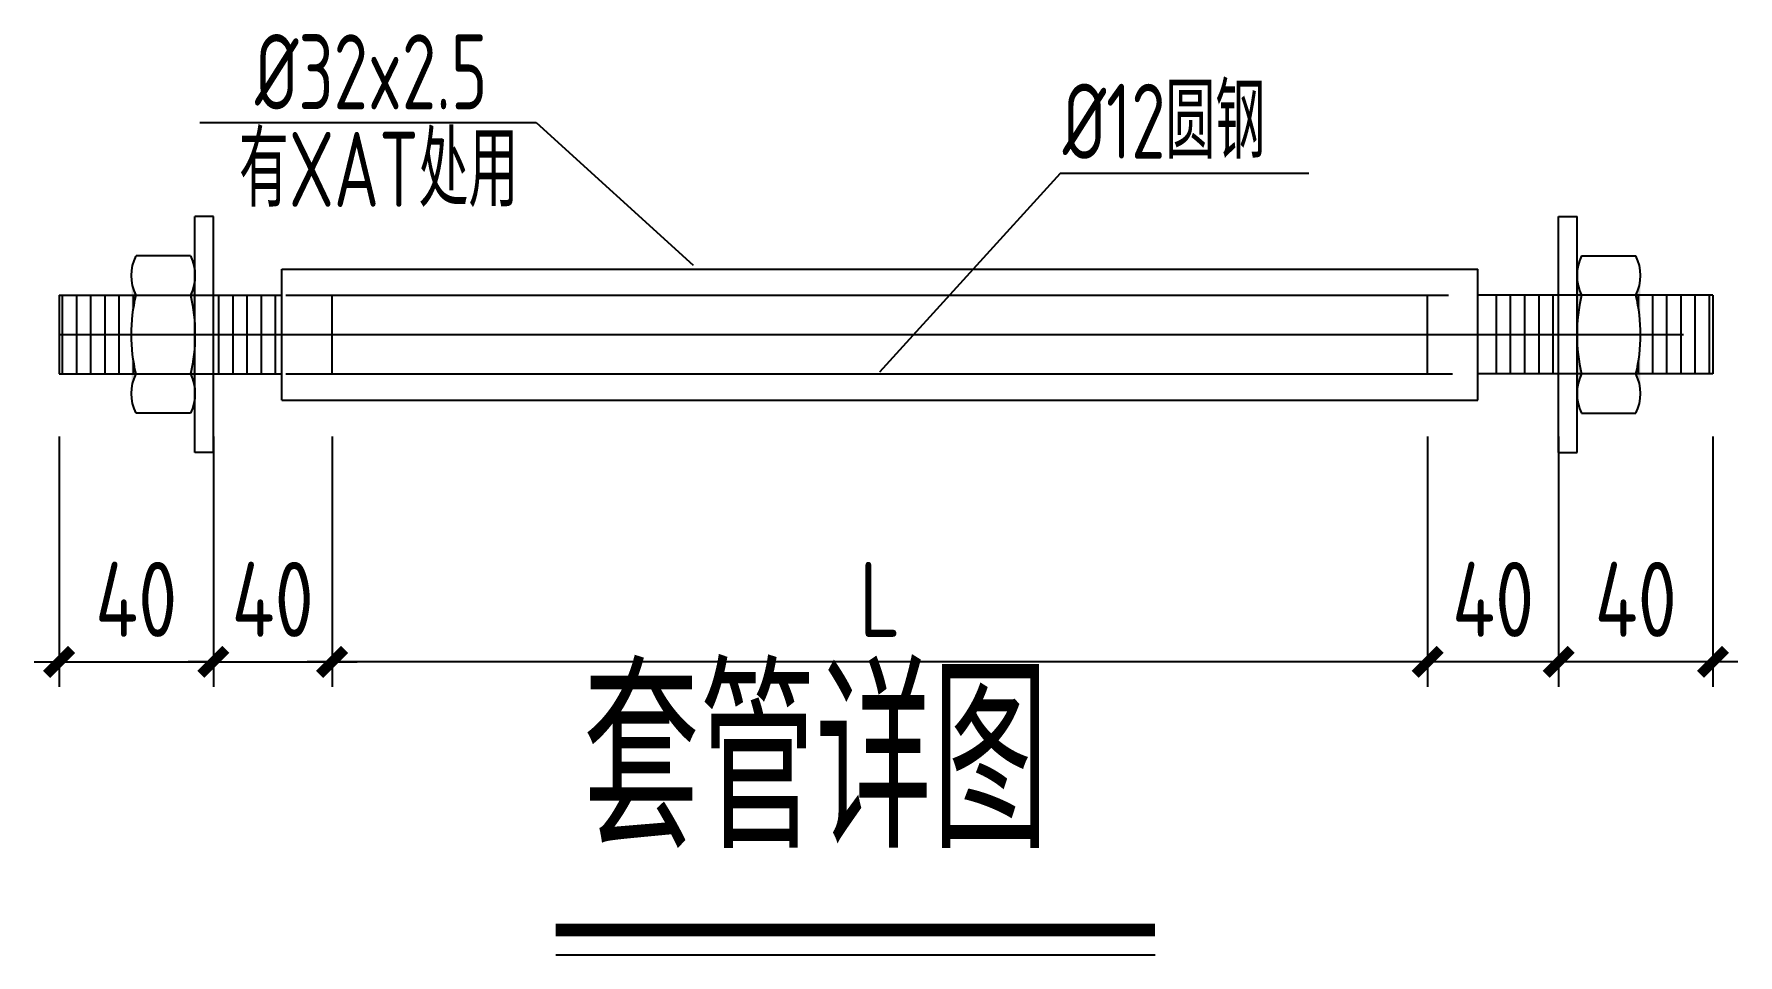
# Model space of a CAD drawing. Extents: x 180850 to 1399066, y 48356 to 327880.
# Drawn here: x 1139671 to 1149892, y 153622 to 159147 of the extents above; entities that cross this region are included whole.
import ezdxf
from ezdxf.enums import TextEntityAlignment as Align

# ---------------------------------------------------------------- set-up
doc = ezdxf.new("R2010")
doc.units = 0
doc.header["$LTSCALE"] = 1000
doc.linetypes.add('ACAD_ISO04W100', pattern=[30.5, 24, -3, 0.5, -3])
for name, color, linetype in [('DIM', 146, 'Continuous'), ('NUM', 7, 'Continuous'), ('PZ', 202, 'Continuous'), ('THIN', 7, 'Continuous'), ('引出线', 3, 'Continuous'), ('轴线', 8, 'ACAD_ISO04W100')]:
    doc.layers.add(name, color=color, linetype=linetype)
doc.styles.add('TSSD_Dimension', font='Tssdeng.shx', dxfattribs={"width": 0.8, "bigfont": 'hztxt.shx'})
doc.styles.add('标准字体', font='tssdeng.shx', dxfattribs={"width": 0.699999988079071, "bigfont": 'tssdchn.shx'})
doc.dimstyles.new('TSSD_15_150', dxfattribs={"dimtxt": 450, "dimasz": 150, "dimexe": 150, "dimexo": 375, "dimgap": 150, "dimtad": 1, "dimdec": 0, "dimlfac": 0.1, "dimzin": 0, "dimdsep": 46, "dimtxsty": 'TSSD_Dimension', "dimblk": 'ARCHTICK', "dimblk1": 'ARCHTICK', "dimblk2": 'ARCHTICK', "dimcen": 0, "dimdle": 150, "dimclrt": 7, "dimadec": 0, "dimazin": 0, "dimtfac": 1, "dimtdec": 0, "dimtix": 1, "dimtmove": 2, "dimatfit": 3, "dimfxl": 1, "dimtolj": 1, "dimtzin": 0, "dimarcsym": 0})

# ---------------------------------------------------------------- blocks, each defined once
blk = doc.blocks.new('_ArchTick')
at = {"color": 0, "linetype": 'ByBlock', "const_width": 0.4}
blk.add_lwpolyline([(-0.5, -0.5), (0.5, 0.5)], dxfattribs=at)
blk = doc.blocks.new('*D523')
at = {"layer": 'Defpoints', "color": 0, "transparency": 16777216}
for p in [(1148030.797378426, 157108.1050184453), (1148816.849846191, 157108.1050184453), (1148030.797378426, 155380.5)]:
    blk.add_point(p, dxfattribs=at)
at = {"layer": 'DIM', "color": 0, "lineweight": -2, "transparency": 16777216}
for p, q in [((1148030.797378426, 156733.1050184453), (1148030.797378426, 155230.5)), ((1148816.849846191, 156733.1050184453), (1148816.849846191, 155230.5)), ((1148966.849846191, 155380.5), (1147880.797378426, 155380.5))]:
    blk.add_line(p, q, dxfattribs=at)
at = {"layer": 'DIM', "color": 0, "lineweight": -2, "transparency": 16777216, "xscale": 150, "yscale": 150, "zscale": 150, "rotation": 180}
blk.add_blockref('_ArchTick', (1148030.797378426, 155380.5), dxfattribs=at)
at = {"layer": 'DIM', "color": 0, "lineweight": -2, "transparency": 16777216, "xscale": 150, "yscale": 150, "zscale": 150}
blk.add_blockref('_ArchTick', (1148816.849846191, 155380.5), dxfattribs=at)
at = {"layer": 'DIM', "color": 7, "transparency": 16777216, "insert": (1148423.823612308, 155755.5), "char_height": 450, "attachment_point": 5, "style": 'TSSD_Dimension'}
blk.add_mtext('\\A1;40', dxfattribs=at)
blk = doc.blocks.new('*D524')
at = {"layer": 'Defpoints', "color": 0, "transparency": 16777216}
for p in [(1148816.849846191, 157108.1050184453), (1149742.175453168, 157108.1050184453), (1148816.849846191, 155380.5)]:
    blk.add_point(p, dxfattribs=at)
at = {"layer": 'DIM', "color": 0, "lineweight": -2, "transparency": 16777216}
for p, q in [((1148816.849846191, 156733.1050184453), (1148816.849846191, 155230.5)), ((1149742.175453168, 156733.1050184453), (1149742.175453168, 155230.5)), ((1149892.175453168, 155380.5), (1148666.849846191, 155380.5))]:
    blk.add_line(p, q, dxfattribs=at)
at = {"layer": 'DIM', "color": 0, "lineweight": -2, "transparency": 16777216, "xscale": 150, "yscale": 150, "zscale": 150, "rotation": 180}
blk.add_blockref('_ArchTick', (1148816.849846191, 155380.5), dxfattribs=at)
at = {"layer": 'DIM', "color": 0, "lineweight": -2, "transparency": 16777216, "xscale": 150, "yscale": 150, "zscale": 150}
blk.add_blockref('_ArchTick', (1149742.175453168, 155380.5), dxfattribs=at)
at = {"layer": 'DIM', "color": 7, "transparency": 16777216, "insert": (1149279.51264968, 155755.5), "char_height": 450, "attachment_point": 5, "style": 'TSSD_Dimension'}
blk.add_mtext('\\A1;40', dxfattribs=at)
blk = doc.blocks.new('*D525')
at = {"layer": 'Defpoints', "color": 0, "transparency": 16777216}
for p in [(1140746.750439096, 157108.1050184453), (1141459.202621574, 157108.1050184453), (1141459.202621574, 155380.5)]:
    blk.add_point(p, dxfattribs=at)
at = {"layer": 'DIM', "color": 0, "lineweight": -2, "transparency": 16777216}
for p, q in [((1140746.750439096, 156733.1050184453), (1140746.750439096, 155230.5)), ((1141459.202621574, 156733.1050184453), (1141459.202621574, 155230.5)), ((1140746.750439096, 155380.5), (1140596.750439096, 155380.5)), ((1140746.750439096, 155380.5), (1141459.202621574, 155380.5)), ((1141459.202621574, 155380.5), (1141609.202621574, 155380.5))]:
    blk.add_line(p, q, dxfattribs=at)
at = {"layer": 'DIM', "color": 0, "lineweight": -2, "transparency": 16777216, "xscale": 150, "yscale": 150, "zscale": 150}
blk.add_blockref('_ArchTick', (1140746.750439096, 155380.5), dxfattribs=at)
at = {"layer": 'DIM', "color": 0, "lineweight": -2, "transparency": 16777216, "xscale": 150, "yscale": 150, "zscale": 150, "rotation": 180}
blk.add_blockref('_ArchTick', (1141459.202621574, 155380.5), dxfattribs=at)
at = {"layer": 'DIM', "color": 7, "transparency": 16777216, "insert": (1141102.976530335, 155755.5), "char_height": 450, "attachment_point": 5, "style": 'TSSD_Dimension'}
blk.add_mtext('\\A1;40', dxfattribs=at)
blk = doc.blocks.new('*D526')
at = {"layer": 'Defpoints', "color": 0, "transparency": 16777216}
for p in [(1139821.42483212, 157108.1050184453), (1140746.750439096, 157108.1050184453), (1140746.750439096, 155380.5)]:
    blk.add_point(p, dxfattribs=at)
at = {"layer": 'DIM', "color": 0, "lineweight": -2, "transparency": 16777216}
for p, q in [((1139821.42483212, 156733.1050184453), (1139821.42483212, 155230.5)), ((1140746.750439096, 156733.1050184453), (1140746.750439096, 155230.5)), ((1139671.42483212, 155380.5), (1140896.750439096, 155380.5))]:
    blk.add_line(p, q, dxfattribs=at)
at = {"layer": 'DIM', "color": 0, "lineweight": -2, "transparency": 16777216, "xscale": 150, "yscale": 150, "zscale": 150, "rotation": 180}
blk.add_blockref('_ArchTick', (1139821.42483212, 155380.5), dxfattribs=at)
at = {"layer": 'DIM', "color": 0, "lineweight": -2, "transparency": 16777216, "xscale": 150, "yscale": 150, "zscale": 150}
blk.add_blockref('_ArchTick', (1140746.750439096, 155380.5), dxfattribs=at)
at = {"layer": 'DIM', "color": 7, "transparency": 16777216, "insert": (1140284.087635608, 155755.5), "char_height": 450, "attachment_point": 5, "style": 'TSSD_Dimension'}
blk.add_mtext('\\A1;40', dxfattribs=at)
blk = doc.blocks.new('*D527')
at = {"layer": 'Defpoints', "color": 0, "transparency": 16777216}
for p in [(1141459.202621574, 157108.1050184453), (1148030.797378426, 157108.1050184453), (1141459.202621574, 155380.5)]:
    blk.add_point(p, dxfattribs=at)
at = {"layer": 'DIM', "color": 0, "lineweight": -2, "transparency": 16777216}
for p, q in [((1141459.202621574, 156733.1050184453), (1141459.202621574, 155230.5)), ((1148030.797378426, 156733.1050184453), (1148030.797378426, 155230.5)), ((1148180.797378426, 155380.5), (1141309.202621574, 155380.5))]:
    blk.add_line(p, q, dxfattribs=at)
at = {"layer": 'DIM', "color": 0, "lineweight": -2, "transparency": 16777216, "xscale": 150, "yscale": 150, "zscale": 150, "rotation": 180}
blk.add_blockref('_ArchTick', (1141459.202621574, 155380.5), dxfattribs=at)
at = {"layer": 'DIM', "color": 0, "lineweight": -2, "transparency": 16777216, "xscale": 150, "yscale": 150, "zscale": 150}
blk.add_blockref('_ArchTick', (1148030.797378426, 155380.5), dxfattribs=at)
at = {"layer": 'DIM', "color": 7, "transparency": 16777216, "insert": (1144745, 155755.5), "char_height": 450, "attachment_point": 5, "style": 'TSSD_Dimension'}
blk.add_mtext('\\A1;L', dxfattribs=at)

msp = doc.modelspace()

# ---------------------------------------------------------------- hatches: boundary and pattern name
at = {"layer": 'PZ'}
h = msp.add_hatch(color=256, dxfattribs=at)
edge = h.paths.add_edge_path()
edge.add_line((1140282.873073213, 157580.0659035423), (1140256.054742261, 157580.0659035437))
edge.add_line((1140256.05474226, 157580.0659035444), (1140256.05474226, 157344.0854609956))
edge.add_ellipse((1141307.686035818, 157344.0854609949), major_axis=(-743.6156189813943, 743.6156189813939), ratio=0.9999999999994007, start_angle=32.03271566743501, end_angle=44.999999999931276, ccw=False)
edge = h.paths.add_edge_path()
edge.add_ellipse((1140529.019439752, 157698.0561248157), major_axis=(-193.0151886202572, 193.0151886202569), ratio=0.9999999999994958, start_angle=45.00000000021049, end_angle=70.61072225411408, ccw=False)
edge.add_line((1140256.05474226, 157698.0561248143), (1140256.05474226, 157580.0659035423))
edge.add_line((1140256.05474226, 157580.0659035437), (1140282.873073213, 157580.065903543))
h = msp.add_hatch(color=256, dxfattribs=at)
edge = h.paths.add_edge_path()
edge.add_line((1140609.807901627, 157580.0659035423), (1140636.626232578, 157580.0659035437))
edge.add_line((1140636.626232578, 157580.0659035444), (1140636.626232578, 157344.0854609956))
edge.add_ellipse((1139584.99493902, 157344.085460997), major_axis=(743.6156189811317, 743.6156189811317), ratio=0.9999999999993961, start_angle=314.9999999998929, end_angle=327.9672843323893)
edge = h.paths.add_edge_path()
edge.add_ellipse((1140363.661535088, 157698.0561248143), major_axis=(193.0151886199887, 193.0151886199886), ratio=0.9999999999995267, start_angle=289.3892777462248, end_angle=315.0000000001287)
edge.add_line((1140636.626232578, 157698.0561248143), (1140636.626232577, 157580.0659035423))
edge.add_line((1140636.626232576, 157580.0659035437), (1140609.807901626, 157580.065903543))
h = msp.add_hatch(color=256, dxfattribs=at)
edge = h.paths.add_edge_path()
edge.add_line((1148953.792383661, 157580.0659035423), (1148926.97405271, 157580.0659035437))
edge.add_line((1148926.974052709, 157580.0659035444), (1148926.974052709, 157344.0854609956))
edge.add_ellipse((1149978.605346267, 157344.085460997), major_axis=(-743.6156189811317, 743.6156189811317), ratio=0.9999999999993961, start_angle=32.03271566761072, end_angle=45.00000000010709, ccw=False)
edge = h.paths.add_edge_path()
edge.add_ellipse((1149199.9387502, 157698.0561248143), major_axis=(-193.0151886199887, 193.0151886199886), ratio=0.9999999999995267, start_angle=44.99999999987131, end_angle=70.61072225377518, ccw=False)
edge.add_line((1148926.974052709, 157698.0561248143), (1148926.97405271, 157580.0659035423))
edge.add_line((1148926.974052709, 157580.0659035437), (1148953.79238366, 157580.065903543))
h = msp.add_hatch(color=256, dxfattribs=at)
edge = h.paths.add_edge_path()
edge.add_line((1149280.727212073, 157580.0659035423), (1149307.545543025, 157580.0659035437))
edge.add_line((1149307.545543027, 157580.0659035444), (1149307.545543027, 157344.0854609956))
edge.add_ellipse((1148255.914249469, 157344.0854609949), major_axis=(743.6156189813943, 743.6156189813939), ratio=0.9999999999994007, start_angle=315.0000000000687, end_angle=327.967284332565)
edge = h.paths.add_edge_path()
edge.add_ellipse((1149034.580845535, 157698.0561248157), major_axis=(193.0151886202572, 193.0151886202569), ratio=0.9999999999994958, start_angle=289.3892777458859, end_angle=314.9999999997895)
edge.add_line((1149307.545543027, 157698.0561248143), (1149307.545543027, 157580.0659035423))
edge.add_line((1149307.545543027, 157580.0659035437), (1149280.727212074, 157580.065903543))
h = msp.add_hatch(dxfattribs=at)
h.set_pattern_fill('ANSI31', color=256, scale=26.84933035171876, angle=45, style=0)
h.set_pattern_definition([(90, (4821984.444697636, 2890460.325973852), (-85.24662386670705, 1.430819748107769e-14), [])])
edge = h.paths.add_edge_path()
edge.add_ellipse((1141307.686035818, 157344.0854609893), major_axis=(743.6156189820141, 743.6156189820147), ratio=0.9999999999999585, start_angle=122.03271566750391, end_angle=135.0000000001691, ccw=False)
edge.add_line((1140282.873073212, 157580.0659035346), (1139821.42483212, 157580.0659035346))
edge.add_line((1139821.424832121, 157580.0659035346), (1139821.424832121, 157344.0854609858))
edge.add_line((1139821.424832121, 157344.0854609858), (1140256.054742261, 157344.0854609858))
edge = h.paths.add_edge_path()
edge.add_ellipse((1141307.686035818, 157344.0854609893), major_axis=(743.6156189820141, 743.6156189820147), ratio=0.9999999999999585, start_angle=135.0000000001691, end_angle=147.967284332494, ccw=False)
edge.add_line((1140256.05474226, 157344.0854609865), (1139821.42483212, 157344.0854609858))
edge.add_line((1139821.424832121, 157344.0854609858), (1139821.424832121, 157108.1050184453))
edge.add_line((1139821.424832121, 157108.1050184453), (1140282.873073212, 157108.1050184453))
h.paths.add_polyline_path([(1140904.070734127, 157580.0659035346), (1140746.750439097, 157580.0659035346), (1140746.750439098, 157344.0854609865), (1140904.070734127, 157344.0854609865)])
h.paths.add_polyline_path([(1140904.070734127, 157344.0854609865), (1140746.750439098, 157344.0854609865), (1140746.750439098, 157108.1050184453), (1140904.070734129, 157108.1050184467)])
h.paths.add_polyline_path([(1141165.080536748, 157580.0659035346), (1140904.070734126, 157580.0659035346), (1140904.070734127, 157344.0854609865), (1141165.080536749, 157344.0854609865)])
h.paths.add_polyline_path([(1141165.080536749, 157344.0854609865), (1140904.070734127, 157344.0854609865), (1140904.070734127, 157108.1050184453), (1141165.080536748, 157108.1050184453)])
h = msp.add_hatch(dxfattribs=at)
h.set_pattern_fill('ANSI31', color=256, scale=26.84933035171876, angle=45, style=0)
h.set_pattern_definition([(90, (-2532420.844412343, 2890460.325973852), (85.24662386670701, 1.430819748107769e-14), [])])
edge = h.paths.add_edge_path()
edge.add_ellipse((1148255.914249469, 157344.0854609893), major_axis=(-743.6156189820141, 743.6156189820147), ratio=0.9999999999999585, start_angle=224.9999999998309, end_angle=237.9672843324961)
edge.add_line((1149280.727212074, 157580.0659035346), (1149742.175453166, 157580.0659035346))
edge.add_line((1149742.175453166, 157580.0659035346), (1149742.175453166, 157344.0854609858))
edge.add_line((1149742.175453166, 157344.0854609858), (1149307.545543026, 157344.0854609858))
edge = h.paths.add_edge_path()
edge.add_ellipse((1148255.914249469, 157344.0854609893), major_axis=(-743.6156189820141, 743.6156189820147), ratio=0.9999999999999585, start_angle=212.032715667506, end_angle=224.9999999998309)
edge.add_line((1149307.545543025, 157344.0854609865), (1149742.175453165, 157344.0854609858))
edge.add_line((1149742.175453166, 157344.0854609858), (1149742.175453166, 157108.1050184453))
edge.add_line((1149742.175453166, 157108.1050184453), (1149280.727212075, 157108.1050184453))
h.paths.add_polyline_path([(1148659.529551158, 157580.0659035346), (1148816.84984619, 157580.0659035346), (1148816.849846188, 157344.0854609865), (1148659.529551158, 157344.0854609865)])
h.paths.add_polyline_path([(1148659.529551158, 157344.0854609865), (1148816.849846188, 157344.0854609865), (1148816.849846188, 157108.1050184453), (1148659.529551158, 157108.1050184467)])
h.paths.add_polyline_path([(1148398.519748539, 157580.0659035346), (1148659.529551161, 157580.0659035346), (1148659.529551158, 157344.0854609865), (1148398.519748539, 157344.0854609865)])
h.paths.add_polyline_path([(1148398.519748539, 157344.0854609865), (1148659.529551158, 157344.0854609865), (1148659.529551158, 157108.1050184453), (1148398.519748539, 157108.1050184453)])
h = msp.add_hatch(color=256, dxfattribs=at)
edge = h.paths.add_edge_path()
edge.add_line((1140282.873073213, 157108.1050184425), (1140256.054742261, 157108.1050184418))
edge.add_line((1140256.05474226, 157108.1050184411), (1140256.05474226, 157344.08546099))
edge.add_ellipse((1141307.686035818, 157344.0854609914), major_axis=(743.6156189813943, 743.6156189813939), ratio=0.9999999999994007, start_angle=135.0000000000686, end_angle=147.967284332565)
edge = h.paths.add_edge_path()
edge.add_ellipse((1140529.019439752, 156990.1147971691), major_axis=(193.0151886202572, 193.0151886202569), ratio=0.9999999999994958, start_angle=109.3892777458859, end_angle=134.9999999997895)
edge.add_line((1140256.05474226, 156990.1147971705), (1140256.05474226, 157108.1050184418))
edge.add_line((1140256.05474226, 157108.1050184411), (1140282.873073213, 157108.1050184418))
h = msp.add_hatch(color=256, dxfattribs=at)
edge = h.paths.add_edge_path()
edge.add_line((1140609.807901627, 157108.1050184425), (1140636.626232578, 157108.1050184418))
edge.add_line((1140636.626232578, 157108.1050184411), (1140636.626232578, 157344.08546099))
edge.add_ellipse((1139584.99493902, 157344.0854609879), major_axis=(-743.6156189811317, 743.6156189811317), ratio=0.9999999999993961, start_angle=212.0327156676107, end_angle=225.0000000001071, ccw=False)
edge = h.paths.add_edge_path()
edge.add_ellipse((1140363.661535088, 156990.1147971705), major_axis=(-193.0151886199887, 193.0151886199886), ratio=0.9999999999995267, start_angle=224.9999999998713, end_angle=250.6107222537753, ccw=False)
edge.add_line((1140636.626232578, 156990.1147971705), (1140636.626232577, 157108.1050184418))
edge.add_line((1140636.626232576, 157108.1050184411), (1140609.807901626, 157108.1050184418))
h = msp.add_hatch(color=256, dxfattribs=at)
edge = h.paths.add_edge_path()
edge.add_line((1148953.792383661, 157108.1050184425), (1148926.97405271, 157108.1050184418))
edge.add_line((1148926.974052709, 157108.1050184411), (1148926.974052709, 157344.08546099))
edge.add_ellipse((1149978.605346267, 157344.0854609879), major_axis=(743.6156189811317, 743.6156189811317), ratio=0.9999999999993961, start_angle=134.9999999998929, end_angle=147.9672843323893)
edge = h.paths.add_edge_path()
edge.add_ellipse((1149199.9387502, 156990.1147971705), major_axis=(193.0151886199887, 193.0151886199886), ratio=0.9999999999995267, start_angle=109.3892777462247, end_angle=135.0000000001287)
edge.add_line((1148926.974052709, 156990.1147971705), (1148926.97405271, 157108.1050184418))
edge.add_line((1148926.974052709, 157108.1050184411), (1148953.79238366, 157108.1050184418))
h = msp.add_hatch(color=256, dxfattribs=at)
edge = h.paths.add_edge_path()
edge.add_line((1149280.727212073, 157108.1050184425), (1149307.545543025, 157108.1050184418))
edge.add_line((1149307.545543027, 157108.1050184411), (1149307.545543027, 157344.08546099))
edge.add_ellipse((1148255.914249469, 157344.0854609914), major_axis=(-743.6156189813943, 743.6156189813939), ratio=0.9999999999994007, start_angle=212.032715667435, end_angle=224.9999999999314, ccw=False)
edge = h.paths.add_edge_path()
edge.add_ellipse((1149034.580845535, 156990.1147971691), major_axis=(-193.0151886202572, 193.0151886202569), ratio=0.9999999999994958, start_angle=225.0000000002105, end_angle=250.61072225411408, ccw=False)
edge.add_line((1149307.545543027, 156990.1147971705), (1149307.545543027, 157108.1050184418))
edge.add_line((1149307.545543027, 157108.1050184411), (1149280.727212074, 157108.1050184418))

# ---------------------------------------------------------------- linework, layer by layer
at = {"layer": 'NUM', "const_width": 75.00000000000003}
msp.add_lwpolyline([(1142800.674805743, 153772.4410101803), (1146395.477955349, 153772.4410101803)], dxfattribs=at)
at = {"layer": 'NUM'}
msp.add_lwpolyline([(1142800.674805743, 153622.4410101803), (1146395.477955349, 153622.4410101803)], dxfattribs=at)
at = {"layer": 'PZ'}
for p, q in [((1140746.750439097, 158052.0267886247), (1140636.626232577, 158052.0267886247)), ((1140636.626232577, 156636.1441333531), (1140636.626232577, 158052.0267886247)), ((1140746.750439099, 156636.1441333531), (1140746.750439097, 158052.0267886247)), ((1148816.84984619, 158052.0267886247), (1148926.97405271, 158052.0267886247)), ((1148816.849846188, 156636.1441333531), (1148816.84984619, 158052.0267886247)), ((1148926.97405271, 156636.1441333531), (1148926.97405271, 158052.0267886247)), ((1140609.807897157, 157816.0463460821), (1140282.873073213, 157816.0463460821)), ((1148953.79238813, 157816.0463460821), (1149280.727212074, 157816.0463460821)), ((1141157.553974743, 156950.7847234136), (1141157.553974742, 157737.3861985642)), ((1141157.553974742, 157737.3861985642), (1148332.446025257, 157737.3861985642)), ((1148332.446025255, 156950.7847234136), (1148332.446025257, 157737.3861985642)), ((1139821.424832121, 157580.0659035333), (1139821.424832121, 157108.1050184446)), ((1139821.424832121, 157580.0659035346), (1141157.553974742, 157580.0659035346)), ((1141182.22892012, 157580.0659035346), (1148155.37071115, 157580.0659035346)), ((1141459.202621574, 157108.1050184446), (1141459.202621574, 157580.0659035346)), ((1148030.797378425, 157108.1050184446), (1148030.797378425, 157580.0659035346)), ((1149742.175453166, 157580.0659035346), (1148332.446025257, 157580.0659035346)), ((1149742.175453166, 157580.0659035333), (1149742.175453166, 157108.1050184446)), ((1139821.424832121, 157108.1050184432), (1141157.553974743, 157108.1050184432)), ((1141182.22892012, 157108.1050184446), (1148180.644959443, 157108.1050184446)), ((1149742.175453166, 157108.1050184432), (1148332.446025255, 157108.1050184432)), ((1141157.553974743, 156950.7847234136), (1148332.446025255, 156950.784723415)), ((1140609.807901625, 156872.1245758978), (1140282.873073213, 156872.1245758978)), ((1148953.792383662, 156872.1245758978), (1149280.727212074, 156872.1245758978)), ((1140746.750439099, 156636.1441333531), (1140636.626232577, 156636.1441333531)), ((1148816.849846188, 156636.1441333531), (1148926.97405271, 156636.1441333531))]:
    msp.add_line(p, q, dxfattribs=at)
at = {"layer": 'PZ', "extrusion": (0, 0, -1)}
for centre, major_axis, ratio, start_param, end_param in [((1140529.019439752, 157698.0561248143), (-193.0151886199439, 193.0151886199439), 1, 5.050795716637619, 5.944778570926657), ((1140363.661535087, 157698.0561248143), (193.0151886199864, 193.0151886199864), 0.9999999999998569, 0.3384067291965736, 1.232389590542013), ((1141307.686035818, 157344.0854609893), (-0.01139683218864878, 1051.631293498888), 0.9999999999962338, 4.486078011030148, 4.938721624317115), ((1139584.99493902, 157344.0854609893), (-0.01139683218864878, 1051.631293498888), 0.9999999999962338, 1.344485357440356, 1.797128970727321), ((1140529.019439752, 156990.1147971705), (193.0151886199369, 193.0151886199369), 0.9999999999999332, 3.479999389842742, 4.373982244131674), ((1140363.661535087, 156990.1147971705), (193.0151886199369, 193.0151886199369), 0.9999999999999332, 0.3384067362529493, 1.232389590541881)]:
    msp.add_ellipse(centre, major_axis=major_axis, ratio=ratio, start_param=start_param, end_param=end_param, dxfattribs=at)
at = {"layer": 'PZ'}
for centre, major_axis, ratio, start_param, end_param in [((1149199.9387502, 157698.0561248143), (-193.0151886199864, 193.0151886199864), 0.9999999999998569, 0.3384067291965736, 1.232389590542013), ((1149034.580845535, 157698.0561248143), (193.0151886199439, 193.0151886199439), 1, 5.050795716637619, 5.944778570926657), ((1149978.605346267, 157344.0854609893), (0.01139683218864878, 1051.631293498888), 0.9999999999962338, 1.344485357440356, 1.797128970727321), ((1148255.914249469, 157344.0854609893), (0.01139683218864878, 1051.631293498888), 0.9999999999962338, 4.486078011030148, 4.938721624317115), ((1149199.9387502, 156990.1147971705), (-193.015188619937, 193.015188619937), 0.9999999999999332, 0.3384067362529493, 1.232389590541881), ((1149034.580845535, 156990.1147971705), (-193.015188619937, 193.015188619937), 0.9999999999999332, 3.479999389842742, 4.373982244131674)]:
    msp.add_ellipse(centre, major_axis=major_axis, ratio=ratio, start_param=start_param, end_param=end_param, dxfattribs=at)
at = {"layer": '引出线'}
for p, q in [((1140664.777556339, 158616.7275371369), (1142682.7480036, 158616.7275371369)), ((1142682.7480036, 158616.7275371369), (1143624.699956071, 157759.9518030812)), ((1145826.81490264, 158311.5472438517), (1144743.290710343, 157118.1696096912)), ((1147318.779525561, 158311.5472438517), (1145826.81490264, 158311.5472438517))]:
    msp.add_line(p, q, dxfattribs=at)
at = {"layer": '轴线'}
msp.add_line((1139821.424832121, 157344.0854609858), (1149565.100139058, 157344.08546099), dxfattribs=at)

# ---------------------------------------------------------------- texts
at = {"layer": 'NUM', "style": '标准字体', "width": 0.699999988079071}
msp.add_text('套管详图', height=1050, dxfattribs=at).set_placement((1142964.375593144, 153949.370144038), align=Align.BOTTOM_LEFT)
at = {"layer": 'THIN', "style": '标准字体', "width": 0.699999988079071}
for s, p in [('%%C32x2.5', (1140996.829376754, 158695.7861729014)), ('%%C12圆钢', (1145842.221977925, 158398.9447430675)), ('有XAT处用', (1140900.59403047, 158110.7907125828))]:
    msp.add_text(s, height=450.0000000000001, dxfattribs=at).set_placement(p)

# ---------------------------------------------------------------- dimensions: what is measured, and where the dimension line sits
at = {"layer": 'DIM'}
for base, p1, p2, text, picture, middle in [((1140746.750439096, 155380.5), (1139821.42483212, 157108.1050184453), (1140746.750439096, 157108.1050184453), '40', '*D526', (1140284.087635608, 155755.5)), ((1141459.202621574, 155380.5), (1140746.750439096, 157108.1050184453), (1141459.202621574, 157108.1050184453), '40', '*D525', (1141102.976530335, 155755.5)), ((1141459.202621574, 155380.5), (1148030.797378426, 157108.1050184453), (1141459.202621574, 157108.1050184453), 'L', '*D527', (1144745, 155755.5))]:
    dim = msp.add_linear_dim(base=base, p1=p1, p2=p2, text=text, dimstyle='TSSD_15_150', dxfattribs=at)
    dim.commit()
    dim.dimension.update_dxf_attribs({"geometry": picture, "text_midpoint": middle})
for base, p1, p2, picture, middle in [((1148030.797378426, 155380.5), (1148816.849846191, 157108.1050184453), (1148030.797378426, 157108.1050184453), '*D523', (1148423.823612308, 155755.5)), ((1148816.849846191, 155380.5), (1149742.175453168, 157108.1050184453), (1148816.849846191, 157108.1050184453), '*D524', (1149279.51264968, 155755.5))]:
    dim = msp.add_linear_dim(base=base, p1=p1, p2=p2, angle=180, text='40', dimstyle='TSSD_15_150', dxfattribs=at)
    dim.commit()
    dim.dimension.update_dxf_attribs({"geometry": picture, "text_midpoint": middle})

doc.saveas('drawing.dxf')
